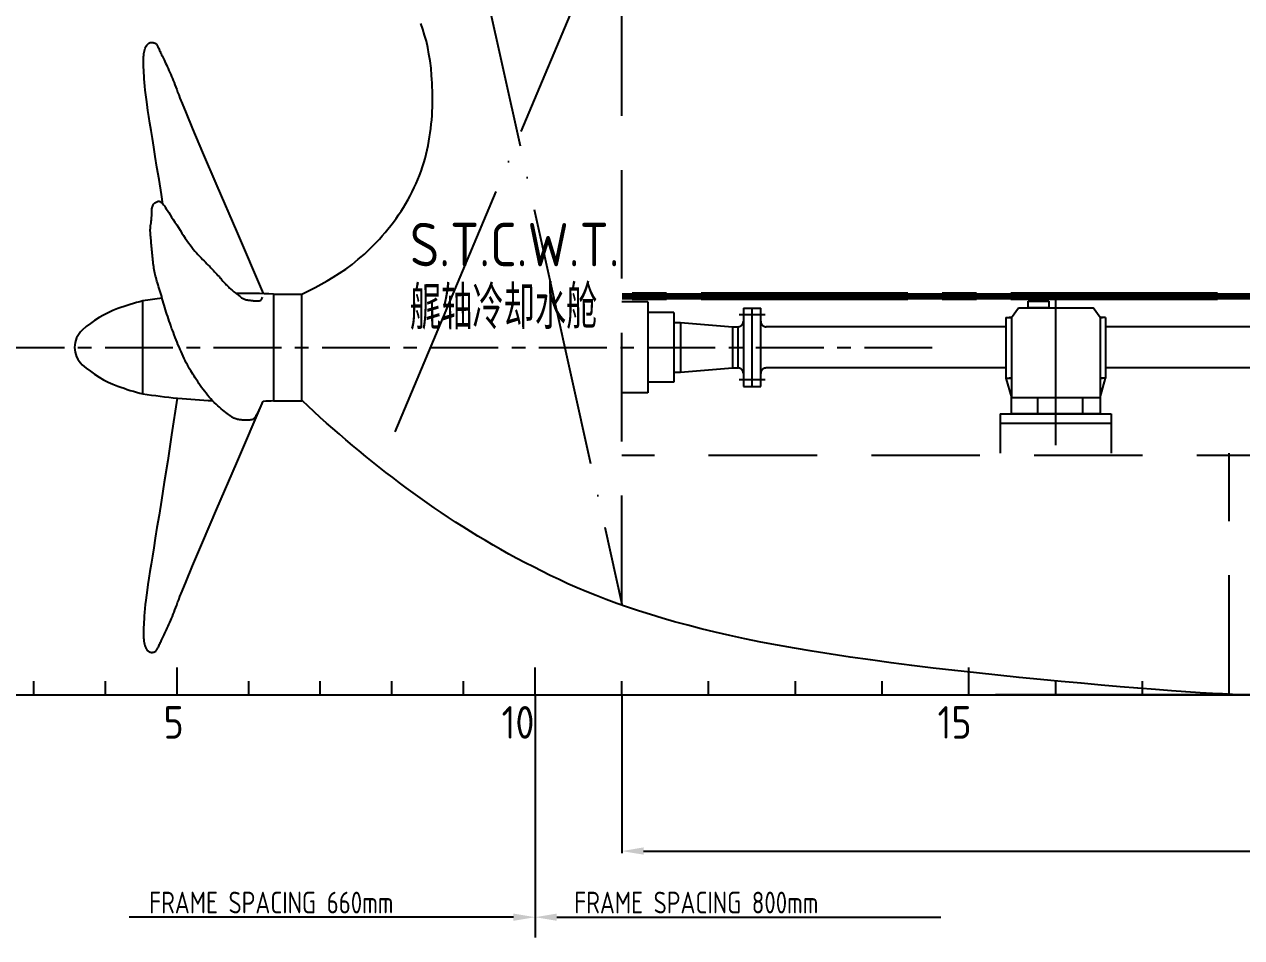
# Model space of a CAD drawing. Header units: millimetres. Extents: x -1838618 to -1600818, y -1770412 to -1553248.
# Drawn here: x -1824013 to -1812790, y -1665083 to -1656670 of the extents above; entities that cross this region are included whole.
import ezdxf

# ---------------------------------------------------------------- set-up
doc = ezdxf.new("R2010")
doc.units = ezdxf.units.MM
doc.header["$LTSCALE"] = 100
doc.header["$PDMODE"] = 35
for name, pattern in [('ACAD_ISO04W100', [30, 24, -3, 0, -3]), ('CENTER', [2, 1.25, -0.25, 0.25, -0.25]), ('CENTER2', [28.575, 19.05, -3.175, 3.175, -3.175]), ('DASHED', [0.75, 0.5, -0.25])]:
    doc.linetypes.add(name, pattern=pattern)
for name, color, linetype in [('412equipment', 6, 'Continuous'), ('413shaft', 210, 'Continuous'), ('bc', 7, 'Continuous'), ('bt', 7, 'Continuous')]:
    doc.layers.add(name, color=color, linetype=linetype)
doc.layers.add('415floorplate', color=230, linetype='Continuous', lineweight=50)
doc.styles.get("Standard").update_dxf_attribs({"font": 'gbenor.shx', "width": 0.9, "bigfont": 'gbcbig.shx'})
doc.dimstyles.new('ISO-25', dxfattribs={"dimtxt": 200, "dimasz": 200, "dimexe": 20, "dimexo": 0.625, "dimgap": 35, "dimtad": 1, "dimdec": 0, "dimtxsty": 'Standard', "dimcen": 2.5, "dimclrd": 2, "dimclre": 2, "dimclrt": 2, "dimadec": 0, "dimazin": 0, "dimtfac": 1, "dimtdec": 0, "dimtmove": 0, "dimatfit": 3, "dimfxl": 1, "dimarcsym": 0})

# ---------------------------------------------------------------- blocks, each defined once
blk = doc.blocks.new('A$C1CDF5388')
at = {"color": 2}
for p, q in [((686, 5676), (692, 5681)), ((692, 5681), (699, 5684)), ((699, 5684), (705, 5687)), ((705, 5687), (712, 5688)), ((712, 5688), (718, 5689)), ((718, 5689), (724, 5689)), ((724, 5689), (730, 5688)), ((730, 5688), (735, 5688)), ((735, 5688), (740, 5686)), ((740, 5686), (745, 5685)), ((745, 5685), (749, 5683)), ((749, 5683), (753, 5681)), ((753, 5681), (757, 5678)), ((644, 5553), (645, 5569)), ((645, 5569), (647, 5584)), ((647, 5584), (649, 5598)), ((649, 5598), (652, 5611)), ((652, 5611), (655, 5624)), ((655, 5624), (660, 5635)), ((660, 5635), (664, 5646)), ((664, 5646), (669, 5655)), ((669, 5655), (675, 5663)), ((675, 5663), (680, 5670)), ((680, 5670), (686, 5676)), ((757, 5678), (761, 5674)), ((761, 5674), (764, 5670)), ((764, 5670), (768, 5665)), ((768, 5665), (771, 5660)), ((771, 5660), (775, 5653)), ((775, 5653), (778, 5646)), ((778, 5646), (782, 5639)), ((782, 5639), (786, 5631)), ((786, 5631), (790, 5622)), ((790, 5622), (794, 5613)), ((794, 5613), (798, 5604)), ((798, 5604), (803, 5594)), ((803, 5594), (807, 5584)), ((807, 5584), (812, 5574)), ((812, 5574), (818, 5563)), ((643, 5536), (644, 5553)), ((643, 5518), (643, 5536)), ((643, 5499), (643, 5518)), ((644, 5478), (643, 5499)), ((644, 5455), (644, 5478)), ((645, 5432), (644, 5455)), ((818, 5563), (823, 5551)), ((823, 5551), (829, 5539)), ((829, 5539), (836, 5526)), ((836, 5526), (842, 5511)), ((842, 5511), (850, 5496)), ((850, 5496), (857, 5480)), ((857, 5480), (865, 5463)), ((865, 5463), (873, 5446)), ((647, 5406), (645, 5432)), ((648, 5378), (647, 5406)), ((650, 5348), (648, 5378)), ((653, 5316), (650, 5348)), ((873, 5446), (881, 5428)), ((881, 5428), (889, 5409)), ((889, 5409), (897, 5390)), ((897, 5390), (905, 5372)), ((905, 5372), (913, 5353)), ((913, 5353), (921, 5333)), ((656, 5280), (653, 5316)), ((660, 5242), (656, 5280)), ((665, 5201), (660, 5242)), ((921, 5333), (928, 5314)), ((928, 5314), (936, 5293)), ((936, 5293), (944, 5272)), ((944, 5272), (953, 5249)), ((953, 5249), (962, 5225)), ((671, 5156), (665, 5201)), ((678, 5108), (671, 5156)), ((962, 5225), (972, 5200)), ((972, 5200), (983, 5169)), ((983, 5169), (1004, 5118)), ((1004, 5118), (1041, 5029)), ((685, 5055), (678, 5108)), ((694, 4997), (685, 5055)), ((1041, 5029), (1102, 4883)), ((703, 4935), (694, 4997)), ((714, 4867), (703, 4935)), ((726, 4793), (714, 4867)), ((739, 4713), (726, 4793)), ((1102, 4883), (1195, 4663)), ((753, 4625), (739, 4713)), ((1195, 4663), (1328, 4351)), ((769, 4526), (753, 4625)), ((788, 4409), (769, 4526)), ((810, 4269), (788, 4409)), ((1328, 4351), (1510, 3927)), ((824, 4181), (810, 4269)), ((1510, 3927), (1759, 3346)), ((1858, 3342), (1858, 2347)), ((1858, 3342), (2121, 3342)), ((638, 2411), (638, 3282)), ((958, 2371), (906, 2030)), ((1510, 1762), (1759, 2343)), ((1858, 2347), (2121, 2347)), ((906, 2030), (869, 1790)), ((869, 1790), (837, 1588)), ((1328, 1338), (1510, 1762)), ((837, 1588), (810, 1420)), ((810, 1420), (788, 1280)), ((788, 1280), (769, 1163)), ((1195, 1026), (1328, 1338)), ((769, 1163), (753, 1064)), ((753, 1064), (739, 976)), ((1102, 806), (1195, 1026)), ((739, 976), (726, 896)), ((714, 822), (703, 754)), ((726, 896), (714, 822)), ((1041, 660), (1102, 806)), ((694, 692), (685, 634)), ((703, 754), (694, 692)), ((678, 581), (671, 533)), ((685, 634), (678, 581)), ((983, 520), (1004, 571)), ((1004, 571), (1041, 660)), ((665, 488), (660, 447)), ((671, 533), (665, 488)), ((953, 440), (962, 464)), ((962, 464), (972, 489)), ((972, 489), (983, 520)), ((650, 341), (648, 311)), ((653, 373), (650, 341)), ((656, 409), (653, 373)), ((660, 447), (656, 409)), ((913, 336), (921, 356)), ((921, 356), (928, 375)), ((928, 375), (936, 396)), ((936, 396), (944, 417)), ((944, 417), (953, 440)), ((645, 257), (644, 234)), ((644, 234), (644, 211)), ((647, 283), (645, 257)), ((648, 311), (647, 283)), ((865, 226), (873, 243)), ((873, 243), (881, 261)), ((881, 261), (889, 280)), ((889, 280), (897, 299)), ((897, 299), (905, 317)), ((905, 317), (913, 336)), ((644, 211), (643, 190)), ((643, 190), (643, 171)), ((643, 171), (643, 153)), ((643, 153), (644, 136)), ((644, 136), (645, 120)), ((645, 120), (647, 105)), ((807, 105), (812, 115)), ((812, 115), (818, 126)), ((818, 126), (823, 138)), ((823, 138), (829, 150)), ((829, 150), (836, 163)), ((836, 163), (842, 178)), ((842, 178), (850, 193)), ((850, 193), (857, 209)), ((857, 209), (865, 226)), ((647, 105), (649, 91)), ((649, 91), (652, 78)), ((652, 78), (655, 65)), ((655, 65), (660, 54)), ((660, 54), (664, 43)), ((664, 43), (669, 34)), ((669, 34), (675, 26)), ((675, 26), (680, 18)), ((680, 18), (686, 13)), ((686, 13), (692, 8)), ((692, 8), (699, 5)), ((699, 5), (705, 2)), ((705, 2), (712, 1)), ((712, 1), (718, 0)), ((718, 0), (724, 0)), ((724, 0), (730, 1)), ((730, 1), (735, 1)), ((735, 1), (740, 3)), ((740, 3), (745, 4)), ((745, 4), (749, 6)), ((749, 6), (753, 8)), ((753, 8), (757, 11)), ((757, 11), (761, 15)), ((761, 15), (764, 19)), ((764, 19), (768, 24)), ((768, 24), (771, 29)), ((771, 29), (775, 36)), ((775, 36), (778, 43)), ((778, 43), (782, 50)), ((782, 50), (786, 58)), ((786, 58), (790, 67)), ((790, 67), (794, 76)), ((794, 76), (798, 85)), ((798, 85), (803, 95)), ((803, 95), (807, 105))]:
    blk.add_line(p, q, dxfattribs=at)
blk.add_lwpolyline([(1729, 2278), (1728, 2276), (1725, 2269), (1721, 2259), (1715, 2247), (1708, 2233), (1700, 2219), (1693, 2206), (1684, 2194), (1677, 2185), (1669, 2178), (1661, 2173), (1653, 2170), (1645, 2168), (1637, 2167), (1629, 2166), (1620, 2166), (1611, 2166), (1602, 2166), (1593, 2166), (1583, 2166), (1574, 2167), (1564, 2167), (1555, 2168), (1546, 2168), (1538, 2169), (1529, 2171), (1521, 2172), (1513, 2175), (1505, 2177), (1496, 2181), (1487, 2185), (1478, 2189), (1468, 2195), (1458, 2202), (1447, 2209), (1436, 2217), (1423, 2227), (1411, 2237), (1397, 2248), (1383, 2259), (1368, 2272), (1352, 2286), (1337, 2300), (1320, 2315), (1304, 2331), (1288, 2347), (1272, 2364), (1256, 2381), (1241, 2399), (1227, 2417), (1213, 2435), (1199, 2453), (1186, 2471), (1173, 2490), (1161, 2508), (1149, 2525), (1138, 2543), (1127, 2560), (1116, 2577), (1105, 2593), (1095, 2610), (1084, 2627), (1074, 2645), (1064, 2663), (1054, 2682), (1043, 2701), (1033, 2721), (1023, 2741), (1013, 2762), (1003, 2783), (994, 2805), (984, 2826), (975, 2848), (965, 2871), (956, 2893), (947, 2915), (939, 2937), (930, 2960), (922, 2982), (914, 3004), (906, 3025), (898, 3047), (891, 3068), (883, 3090), (876, 3111), (869, 3132), (862, 3153), (856, 3174), (849, 3195), (843, 3216), (837, 3237), (831, 3257), (825, 3278), (819, 3298), (813, 3318), (807, 3337), (801, 3356), (795, 3375), (790, 3393), (784, 3411), (779, 3428), (774, 3445), (769, 3461), (764, 3477), (760, 3493), (756, 3508), (753, 3523), (749, 3538), (746, 3552), (744, 3567), (741, 3582), (739, 3596), (737, 3611), (735, 3626), (733, 3642), (731, 3657), (730, 3673), (728, 3688), (727, 3704), (725, 3720), (724, 3736), (722, 3751), (721, 3767), (719, 3783), (718, 3798), (716, 3813), (715, 3829), (714, 3844), (712, 3858), (711, 3873), (709, 3887), (708, 3901), (708, 3915), (707, 3929), (707, 3942), (708, 3956), (709, 3969), (710, 3981), (712, 3994), (714, 4007), (715, 4020), (717, 4032), (718, 4045), (719, 4058), (720, 4071), (720, 4085), (720, 4098), (720, 4111), (720, 4123), (721, 4135), (723, 4146), (725, 4156), (729, 4165), (733, 4173), (738, 4180), (744, 4187), (750, 4192), (756, 4196), (762, 4200), (768, 4203), (774, 4205), (779, 4207), (784, 4207), (789, 4207), (795, 4206), (800, 4204), (805, 4200), (811, 4196), (817, 4190), (823, 4183), (830, 4174), (838, 4163), (847, 4151), (856, 4137), (867, 4121), (879, 4103), (892, 4082), (906, 4060), (921, 4037), (937, 4012), (953, 3987), (969, 3961), (985, 3936), (1001, 3911), (1017, 3887), (1033, 3864), (1048, 3842), (1063, 3820), (1078, 3800), (1093, 3780), (1108, 3761), (1122, 3743), (1137, 3726), (1151, 3710), (1166, 3694), (1180, 3679), (1194, 3665), (1208, 3651), (1222, 3638), (1235, 3624), (1248, 3611), (1261, 3598), (1273, 3586), (1285, 3574), (1296, 3561), (1307, 3549), (1318, 3538), (1328, 3526), (1338, 3515), (1348, 3504), (1357, 3493), (1367, 3483), (1375, 3473), (1384, 3463), (1392, 3454), (1400, 3445), (1408, 3436), (1416, 3428), (1424, 3420), (1432, 3413), (1439, 3405), (1447, 3398), (1455, 3391), (1463, 3384), (1471, 3377), (1479, 3370), (1487, 3363), (1496, 3356), (1504, 3350), (1512, 3343), (1521, 3337), (1529, 3330), (1537, 3324), (1544, 3319), (1552, 3313), (1559, 3308), (1567, 3304), (1574, 3300), (1581, 3296), (1587, 3293), (1594, 3291), (1600, 3289), (1606, 3288), (1613, 3287), (1619, 3286), (1626, 3285), (1633, 3284), (1640, 3284), (1647, 3283), (1655, 3282), (1663, 3281), (1671, 3279), (1680, 3279), (1688, 3278), (1697, 3278), (1706, 3278), (1715, 3279), (1723, 3280), (1731, 3282), (1738, 3286), (1744, 3291), (1749, 3297), (1752, 3304), (1753, 3314)], dxfattribs=at)
blk.add_lwpolyline([(638, 3278, 0.029248), (404, 3206, 0.094102), (72, 3006, 0.213134), (0, 2844, 0.213134), (72, 2683, 0.094102), (404, 2483, 0.029248), (638, 2411, 0.03817)], format="xyb", dxfattribs=at)
for centre, start, end in [((1571, -2858), 96.9781, 98.646), ((1571, -2858), 87.349, 90.6053), ((1571, 8547), 261.354, 267.3837), ((1571, 8547), 271.7344, 272.651)]:
    blk.add_arc(centre, 6206, start, end, dxfattribs=at)
blk = doc.blocks.new('*D70')
at = {"color": 2, "lineweight": -2, "transparency": 16777216}
for p, q in [((-1818504, -1662846), (-1818504, -1664306)), ((-1800104, -1662847), (-1800104, -1664306)), ((-1818304, -1664286), (-1800304, -1664286))]:
    blk.add_line(p, q, dxfattribs=at)
at = {"color": 2, "transparency": 16777216}
for points in [[(-1818304, -1664252), (-1818304, -1664319), (-1818504, -1664286)], [(-1800304, -1664252), (-1800304, -1664319), (-1800104, -1664286)]]:
    blk.add_solid(points, dxfattribs=at)
at = {"layer": 'Defpoints', "color": 0, "transparency": 16777216}
for p in [(-1818504, -1662845), (-1800104, -1662846), (-1800104, -1664286)]:
    blk.add_point(p, dxfattribs=at)
at = {"color": 2, "transparency": 16777216, "insert": (-1809304, -1664151), "char_height": 200, "attachment_point": 5}
blk.add_mtext('18400', dxfattribs=at)
blk = doc.blocks.new('COORD')
at = {"color": 4}
for p, q in [((3300, 0), (3300, 250)), ((6600, 0), (6600, 250)), ((10600, 0), (10600, 250)), ((1980, 0), (1980, 125)), ((2640, 0), (2640, 125)), ((3960, 0), (3960, 125)), ((4620, 0), (4620, 125)), ((5280, 0), (5280, 125)), ((5940, 0), (5940, 125)), ((6600, 0), (6600, 125)), ((7400, 0), (7400, 125)), ((8200, 0), (8200, 125)), ((9000, 0), (9000, 125)), ((9800, 0), (9800, 125)), ((10600, 0), (10600, 125)), ((11400, 0), (11400, 125)), ((12200, 0), (12200, 125)), ((13000, 0), (13000, 125)), ((-3960, 0), (177600, 0))]:
    blk.add_line(p, q, dxfattribs=at)
for s, p in [('5', (3175, -405)), ('10', (6291, -405)), ('15', (10310, -405))]:
    blk.add_text(s, height=300, dxfattribs=at).set_placement(p)

msp = doc.modelspace()

# ---------------------------------------------------------------- linework, layer by layer
at = {"color": 9, "linetype": 'ACAD_ISO04W100'}
for p, q in [((-1818504.3, -1655445.3), (-1820735.7, -1660752.2)), ((-1819964.3, -1655445.3), (-1818504.3, -1662011.3))]:
    msp.add_line(p, q, dxfattribs=at)
at = {"color": 1, "linetype": 'CENTER2'}
for p, q in [((-1814504.3, -1660547.4), (-1814504.3, -1659147)), ((-1814964.3, -1659369.9), (-1814913.6, -1659369.9)), ((-1814964.3, -1659369.9), (-1814964.3, -1659928.2)), ((-1814913.6, -1659369.9), (-1814934.5, -1659369.9)), ((-1814913.6, -1659369.9), (-1814848.6, -1659281.2)), ((-1814913.6, -1659369.9), (-1814913.6, -1660106.7)), ((-1814848.6, -1659281.2), (-1814159.9, -1659281.2)), ((-1814095, -1659369.9), (-1814159.9, -1659281.2)), ((-1814095, -1659369.9), (-1814095, -1660106.7)), ((-1814095, -1659369.9), (-1814074, -1659369.9)), ((-1814044.3, -1659369.9), (-1814095, -1659369.9)), ((-1814044.3, -1659369.9), (-1814044.3, -1659928.2)), ((-1814964.3, -1659928.2), (-1814913.6, -1660106.7)), ((-1814964.3, -1659928.2), (-1814913.6, -1659928.2)), ((-1814913.6, -1659928.2), (-1814934.5, -1659928.2)), ((-1814095, -1660106.7), (-1814044.3, -1659928.2)), ((-1814044.3, -1659928.2), (-1814095, -1659928.2)), ((-1814095, -1659928.2), (-1814074, -1659928.2)), ((-1814913.6, -1660106.7), (-1814095, -1660106.7)), ((-1815016.3, -1660257.6), (-1813992.2, -1660257.6)), ((-1815016.3, -1660257.6), (-1815016.3, -1660620.3)), ((-1813992.2, -1660257.6), (-1813992.2, -1660620.3)), ((-1815016.3, -1660342.8), (-1813992.2, -1660342.8))]:
    msp.add_line(p, q, dxfattribs=at)
at = {"color": 6}
for p, q in [((-1821454.3, -1660132.1), (-1821454.3, -1659153.8)), ((-1653484.3, -1662845.3), (-1815059.1, -1662845.3))]:
    msp.add_line(p, q, dxfattribs=at)
at = {"color": 6, "ltscale": 1300}
msp.add_line((-1821454.3, -1660132.1), (-1821454.3, -1659153.8), dxfattribs=at)
at = {"color": 1, "linetype": 'CENTER2', "ltscale": 2}
for p, q in [((-1817184.3, -1659345.3), (-1817424.3, -1659345.3)), ((-1817184.3, -1659945.3), (-1817424.3, -1659945.3))]:
    msp.add_line(p, q, dxfattribs=at)
at = {"color": 1, "linetype": 'CENTER', "ltscale": 5}
msp.add_line((-1825268.4, -1659645.3), (-1815556.2, -1659645.3), dxfattribs=at)
at = {"color": 2}
for p, q in [((-1829864.3, -1662845.3), (-1648304.3, -1662845.3)), ((-1819304.3, -1662845.3), (-1819304.3, -1665083.3)), ((-1819504.3, -1664895.1), (-1823045.4, -1664895.1)), ((-1819104.3, -1664895.1), (-1815563.1, -1664895.1))]:
    msp.add_line(p, q, dxfattribs=at)
at = {"color": 6, "ltscale": 1300}
for points in [[(-1821454.3, -1659153.8), (-1821437.5, -1659145.7), (-1821437.5, -1659145.7), (-1821386.1, -1659120.7), (-1821332.1, -1659093.6), (-1821276.8, -1659063.3), (-1821276.8, -1659063.3), (-1821221.4, -1659033), (-1821164.5, -1658999.5), (-1821107.2, -1658961.6), (-1821107.2, -1658961.6), (-1821049.9, -1658923.8), (-1820992.2, -1658881.6), (-1820935.1, -1658834.1), (-1820935.1, -1658834.1), (-1820906.5, -1658810.3), (-1820878.1, -1658785.2), (-1820850, -1658758.8), (-1820850, -1658758.8), (-1820821.9, -1658732.5), (-1820794.1, -1658704.9), (-1820766.9, -1658676.1), (-1820766.9, -1658676.1), (-1820739.6, -1658647.4), (-1820712.9, -1658617.5), (-1820686.8, -1658586.7), (-1820686.8, -1658586.7), (-1820660.7, -1658555.8), (-1820635.3, -1658523.9), (-1820610.8, -1658491.1), (-1820610.8, -1658491.1), (-1820586.3, -1658458.2), (-1820562.7, -1658424.5), (-1820540.1, -1658390), (-1820540.1, -1658390), (-1820517.5, -1658355.4), (-1820495.9, -1658320.1), (-1820475.6, -1658284.1), (-1820475.6, -1658284.1), (-1820455.3, -1658248.1), (-1820436.2, -1658211.3), (-1820418.5, -1658174), (-1820418.5, -1658174), (-1820400.8, -1658136.7), (-1820384.5, -1658098.8), (-1820369.8, -1658060.5), (-1820369.8, -1658060.5), (-1820355, -1658022.1), (-1820341.9, -1657983.3), (-1820330.3, -1657944.1), (-1820330.3, -1657944.1), (-1820318.6, -1657905), (-1820308.4, -1657865.6), (-1820299.5, -1657826), (-1820299.5, -1657826), (-1820290.7, -1657786.5), (-1820283.2, -1657746.8), (-1820276.9, -1657707.2), (-1820276.9, -1657707.2), (-1820270.6, -1657667.6), (-1820265.5, -1657628.1), (-1820261.5, -1657588.8), (-1820261.5, -1657588.8), (-1820257.5, -1657549.5), (-1820254.6, -1657510.5), (-1820252.7, -1657471.8), (-1820252.7, -1657471.8), (-1820250.7, -1657433.2), (-1820249.8, -1657395), (-1820249.7, -1657357.4), (-1820249.7, -1657357.4), (-1820249.6, -1657319.8), (-1820250.3, -1657282.8), (-1820251.8, -1657246.6), (-1820251.8, -1657246.6), (-1820253.3, -1657210.4), (-1820255.5, -1657175), (-1820258.3, -1657140.5), (-1820258.3, -1657140.5), (-1820263.9, -1657071.6), (-1820271.9, -1657006.5), (-1820282.5, -1656944.9), (-1820282.5, -1656944.9), (-1820293.1, -1656883.3), (-1820306.4, -1656825.2), (-1820322.4, -1656770.1), (-1820322.4, -1656770.1), (-1820338.5, -1656715), (-1820357.3, -1656663.1)], [(-1812765.5, -1662845.3), (-1812807.3, -1662845.3), (-1812876.2, -1662842.9), (-1812967.6, -1662838.2), (-1812967.6, -1662838.2), (-1813059, -1662833.4), (-1813172.9, -1662826.5), (-1813304.5, -1662817.4), (-1813304.5, -1662817.4), (-1813436.1, -1662808.4), (-1813585.4, -1662797.3), (-1813747.8, -1662784.3), (-1813747.8, -1662784.3), (-1813910.2, -1662771.3), (-1814085.7, -1662756.4), (-1814269.4, -1662739.8), (-1814269.4, -1662739.8), (-1814453.2, -1662723.3), (-1814645.3, -1662705), (-1814841, -1662685.3), (-1814841, -1662685.3), (-1815036.8, -1662665.6), (-1815236.2, -1662644.3), (-1815434.5, -1662621.8), (-1815434.5, -1662621.8), (-1815632.8, -1662599.3), (-1815830, -1662575.4), (-1816021.4, -1662550.5), (-1816021.4, -1662550.5), (-1816212.8, -1662525.5), (-1816398.5, -1662499.5), (-1816573.7, -1662472.5), (-1816573.7, -1662472.5), (-1816748.8, -1662445.5), (-1816913.5, -1662417.6), (-1817068.8, -1662388.8), (-1817068.8, -1662388.8), (-1817224.1, -1662360.1), (-1817369.9, -1662330.4), (-1817507.5, -1662299.9), (-1817507.5, -1662299.9), (-1817645.1, -1662269.4), (-1817774.3, -1662238.1), (-1817896.3, -1662206), (-1817896.3, -1662206), (-1818018.3, -1662173.8), (-1818133.1, -1662140.9), (-1818241.8, -1662107.2), (-1818241.8, -1662107.2), (-1818350.4, -1662073.5), (-1818452.9, -1662039), (-1818550.3, -1662003.8), (-1818550.3, -1662003.8), (-1818647.8, -1661968.6), (-1818740.1, -1661932.7), (-1818828.5, -1661896.1), (-1818828.5, -1661896.1), (-1818917, -1661859.5), (-1819001.4, -1661822.3), (-1819082.9, -1661784.3), (-1819082.9, -1661784.3), (-1819164.5, -1661746.4), (-1819243.2, -1661707.8), (-1819320, -1661668.6), (-1819320, -1661668.6), (-1819396.9, -1661629.4), (-1819472, -1661589.6), (-1819545.4, -1661549.2), (-1819545.4, -1661549.2), (-1819618.9, -1661508.8), (-1819690.8, -1661467.7), (-1819761.3, -1661426), (-1819761.3, -1661426), (-1819831.8, -1661384.3), (-1819900.9, -1661341.9), (-1819968.9, -1661298.9), (-1819968.9, -1661298.9), (-1820036.8, -1661255.8), (-1820103.6, -1661212.1), (-1820169.4, -1661167.6), (-1820169.4, -1661167.6), (-1820235.2, -1661123.2), (-1820300, -1661078), (-1820364.1, -1661032.2), (-1820364.1, -1661032.2), (-1820428.1, -1660986.3), (-1820491.5, -1660939.7), (-1820554.2, -1660892.3), (-1820554.2, -1660892.3), (-1820617, -1660845), (-1820679.2, -1660796.8), (-1820741.1, -1660748), (-1820741.1, -1660748), (-1820802.9, -1660699.1), (-1820864.5, -1660649.4), (-1820925.9, -1660598.9), (-1820925.9, -1660598.9), (-1820987.3, -1660548.5), (-1821048.5, -1660497.2), (-1821108.7, -1660445.6), (-1821108.7, -1660445.6), (-1821168.9, -1660394), (-1821228, -1660342.2), (-1821285.1, -1660290.6), (-1821285.1, -1660290.6), (-1821342.2, -1660238.9), (-1821397.3, -1660187.5), (-1821449.5, -1660136.8), (-1821449.5, -1660136.8), (-1821454.3, -1660132.1)]]:
    msp.add_lwpolyline(points, dxfattribs=at)
at = {"color": 1, "linetype": 'CENTER2'}
for points in [[(-1814568.6, -1659281.2), (-1814757.9, -1659281.2), (-1814757.9, -1659218.2), (-1814568.6, -1659218.2)], [(-1814913.6, -1660106.7), (-1814095, -1660106.7), (-1814095, -1660257.6), (-1814913.6, -1660257.6)]]:
    msp.add_lwpolyline(points, close=True, dxfattribs=at)
msp.add_lwpolyline([(-1814257.9, -1660106.7), (-1814257.9, -1660257.6), (-1814670.6, -1660257.6), (-1814670.6, -1660106.7)], dxfattribs=at)
at = {"color": 2}
for points in [[(-1819504.3, -1664861.7), (-1819504.3, -1664928.4), (-1819304.3, -1664895.1)], [(-1819104.3, -1664861.7), (-1819104.3, -1664928.4), (-1819304.3, -1664895.1)]]:
    msp.add_solid(points, dxfattribs=at)
at = {"layer": '413shaft', "color": 1, "linetype": 'CENTER2', "ltscale": 2}
for p, q in [((-1818264.3, -1659225.3), (-1818504.3, -1659225.3)), ((-1818264.3, -1659225.3), (-1818264.3, -1660065.3)), ((-1818024.3, -1659325.3), (-1818264.3, -1659325.3)), ((-1818024.3, -1659325.3), (-1818024.3, -1659965.3)), ((-1817384.3, -1659285.3), (-1817224.3, -1659285.3)), ((-1817384.3, -1659285.3), (-1817384.3, -1660005.3)), ((-1817304.3, -1660005.3), (-1817304.3, -1659285.3)), ((-1817224.3, -1660005.3), (-1817224.3, -1659285.3)), ((-1818024.3, -1659415.3), (-1817964.3, -1659415.3)), ((-1817964.3, -1659415.3), (-1817484.3, -1659455.3)), ((-1817964.3, -1659415.3), (-1817964.3, -1659875.3)), ((-1817484.3, -1659455.3), (-1817434.3, -1659455.3)), ((-1817484.3, -1659455.3), (-1817484.3, -1659835.3)), ((-1817434.3, -1659455.3), (-1817434.3, -1659835.3)), ((-1814964.4, -1659455.3), (-1817174.3, -1659455.3)), ((-1810284.3, -1659455.3), (-1814044.4, -1659455.3)), ((-1818024.3, -1659875.3), (-1817964.3, -1659875.3)), ((-1817964.3, -1659875.3), (-1817484.3, -1659835.3)), ((-1817484.3, -1659835.3), (-1817434.3, -1659835.3)), ((-1814964.4, -1659835.3), (-1817174.3, -1659835.3)), ((-1810284.3, -1659835.3), (-1814044.4, -1659835.3)), ((-1818024.3, -1659965.3), (-1818264.3, -1659965.3)), ((-1817384.3, -1660005.3), (-1817224.3, -1660005.3)), ((-1818264.3, -1660065.3), (-1818504.3, -1660065.3))]:
    msp.add_line(p, q, dxfattribs=at)
for centre, start, end in [((-1817434.3, -1659405.3), 270, 0), ((-1817174.3, -1659405.3), 180, 270), ((-1817434.3, -1659885.3), 0, 90), ((-1817174.3, -1659885.3), 90, 180)]:
    msp.add_arc(centre, 50, start, end, dxfattribs=at)
at = {"layer": '415floorplate', "color": 1, "linetype": 'CENTER2', "lineweight": -3}
for p, q in [((-1810154.3, -1659145.3), (-1818504.3, -1659145.3)), ((-1810154.3, -1659202.8), (-1818504.3, -1659205.3))]:
    msp.add_line(p, q, dxfattribs=at)
at = {"layer": '415floorplate', "color": 1, "linetype": 'CENTER2', "lineweight": -3, "ltscale": 2, "const_width": 60}
msp.add_lwpolyline([(-1810154.3, -1659175.3), (-1818504.3, -1659175.3)], dxfattribs=at)
at = {"layer": 'bc', "color": 6}
for points in [[(-1821454.3, -1659153.8), (-1821437.5, -1659145.7), (-1821437.5, -1659145.7), (-1821386.1, -1659120.7), (-1821332.1, -1659093.6), (-1821276.8, -1659063.3), (-1821276.8, -1659063.3), (-1821221.4, -1659033), (-1821164.5, -1658999.5), (-1821107.2, -1658961.6), (-1821107.2, -1658961.6), (-1821049.9, -1658923.8), (-1820992.2, -1658881.6), (-1820935.1, -1658834.1), (-1820935.1, -1658834.1), (-1820906.5, -1658810.3), (-1820878.1, -1658785.2), (-1820850, -1658758.8), (-1820850, -1658758.8), (-1820821.9, -1658732.5), (-1820794.1, -1658704.9), (-1820766.9, -1658676.1), (-1820766.9, -1658676.1), (-1820739.6, -1658647.4), (-1820712.9, -1658617.5), (-1820686.8, -1658586.7), (-1820686.8, -1658586.7), (-1820660.7, -1658555.8), (-1820635.3, -1658523.9), (-1820610.8, -1658491.1), (-1820610.8, -1658491.1), (-1820586.3, -1658458.2), (-1820562.7, -1658424.5), (-1820540.1, -1658390), (-1820540.1, -1658390), (-1820517.5, -1658355.4), (-1820495.9, -1658320.1), (-1820475.6, -1658284.1), (-1820475.6, -1658284.1), (-1820455.3, -1658248.1), (-1820436.2, -1658211.3), (-1820418.5, -1658174), (-1820418.5, -1658174), (-1820400.8, -1658136.7), (-1820384.5, -1658098.8), (-1820369.8, -1658060.5), (-1820369.8, -1658060.5), (-1820355, -1658022.1), (-1820341.9, -1657983.3), (-1820330.3, -1657944.1), (-1820330.3, -1657944.1), (-1820318.6, -1657905), (-1820308.4, -1657865.6), (-1820299.5, -1657826), (-1820299.5, -1657826), (-1820290.7, -1657786.5), (-1820283.2, -1657746.8), (-1820276.9, -1657707.2), (-1820276.9, -1657707.2), (-1820270.6, -1657667.6), (-1820265.5, -1657628.1), (-1820261.5, -1657588.8), (-1820261.5, -1657588.8), (-1820257.5, -1657549.5), (-1820254.6, -1657510.5), (-1820252.7, -1657471.8), (-1820252.7, -1657471.8), (-1820250.7, -1657433.2), (-1820249.8, -1657395), (-1820249.7, -1657357.4), (-1820249.7, -1657357.4), (-1820249.6, -1657319.8), (-1820250.3, -1657282.8), (-1820251.8, -1657246.6), (-1820251.8, -1657246.6), (-1820253.3, -1657210.4), (-1820255.5, -1657175), (-1820258.3, -1657140.5), (-1820258.3, -1657140.5), (-1820263.9, -1657071.6), (-1820271.9, -1657006.5), (-1820282.5, -1656944.9), (-1820282.5, -1656944.9), (-1820293.1, -1656883.3), (-1820306.4, -1656825.2), (-1820322.4, -1656770.1), (-1820322.4, -1656770.1), (-1820338.5, -1656715), (-1820357.3, -1656663.1)], [(-1812765.5, -1662845.3), (-1812807.3, -1662845.3), (-1812876.2, -1662842.9), (-1812967.6, -1662838.2), (-1812967.6, -1662838.2), (-1813059, -1662833.4), (-1813172.9, -1662826.5), (-1813304.5, -1662817.4), (-1813304.5, -1662817.4), (-1813436.1, -1662808.4), (-1813585.4, -1662797.3), (-1813747.8, -1662784.3), (-1813747.8, -1662784.3), (-1813910.2, -1662771.3), (-1814085.7, -1662756.4), (-1814269.4, -1662739.8), (-1814269.4, -1662739.8), (-1814453.2, -1662723.3), (-1814645.3, -1662705), (-1814841, -1662685.3), (-1814841, -1662685.3), (-1815036.8, -1662665.6), (-1815236.2, -1662644.3), (-1815434.5, -1662621.8), (-1815434.5, -1662621.8), (-1815632.8, -1662599.3), (-1815830, -1662575.4), (-1816021.4, -1662550.5), (-1816021.4, -1662550.5), (-1816212.8, -1662525.5), (-1816398.5, -1662499.5), (-1816573.7, -1662472.5), (-1816573.7, -1662472.5), (-1816748.8, -1662445.5), (-1816913.5, -1662417.6), (-1817068.8, -1662388.8), (-1817068.8, -1662388.8), (-1817224.1, -1662360.1), (-1817369.9, -1662330.4), (-1817507.5, -1662299.9), (-1817507.5, -1662299.9), (-1817645.1, -1662269.4), (-1817774.3, -1662238.1), (-1817896.3, -1662206), (-1817896.3, -1662206), (-1818018.3, -1662173.8), (-1818133.1, -1662140.9), (-1818241.8, -1662107.2), (-1818241.8, -1662107.2), (-1818350.4, -1662073.5), (-1818452.9, -1662039), (-1818550.3, -1662003.8), (-1818550.3, -1662003.8), (-1818647.8, -1661968.6), (-1818740.1, -1661932.7), (-1818828.5, -1661896.1), (-1818828.5, -1661896.1), (-1818917, -1661859.5), (-1819001.4, -1661822.3), (-1819082.9, -1661784.3), (-1819082.9, -1661784.3), (-1819164.5, -1661746.4), (-1819243.2, -1661707.8), (-1819320, -1661668.6), (-1819320, -1661668.6), (-1819396.9, -1661629.4), (-1819472, -1661589.6), (-1819545.4, -1661549.2), (-1819545.4, -1661549.2), (-1819618.9, -1661508.8), (-1819690.8, -1661467.7), (-1819761.3, -1661426), (-1819761.3, -1661426), (-1819831.8, -1661384.3), (-1819900.9, -1661341.9), (-1819968.9, -1661298.9), (-1819968.9, -1661298.9), (-1820036.8, -1661255.8), (-1820103.6, -1661212.1), (-1820169.4, -1661167.6), (-1820169.4, -1661167.6), (-1820235.2, -1661123.2), (-1820300, -1661078), (-1820364.1, -1661032.2), (-1820364.1, -1661032.2), (-1820428.1, -1660986.3), (-1820491.5, -1660939.7), (-1820554.2, -1660892.3), (-1820554.2, -1660892.3), (-1820617, -1660845), (-1820679.2, -1660796.8), (-1820741.1, -1660748), (-1820741.1, -1660748), (-1820802.9, -1660699.1), (-1820864.5, -1660649.4), (-1820925.9, -1660598.9), (-1820925.9, -1660598.9), (-1820987.3, -1660548.5), (-1821048.5, -1660497.2), (-1821108.7, -1660445.6), (-1821108.7, -1660445.6), (-1821168.9, -1660394), (-1821228, -1660342.2), (-1821285.1, -1660290.6), (-1821285.1, -1660290.6), (-1821342.2, -1660238.9), (-1821397.3, -1660187.5), (-1821449.5, -1660136.8), (-1821449.5, -1660136.8), (-1821454.3, -1660132.1)]]:
    msp.add_lwpolyline(points, dxfattribs=at)
at = {"layer": 'bt', "color": 5, "linetype": 'DASHED', "ltscale": 20}
for p, q in [((-1818504.3, -1662011.3), (-1818504.3, -1655445.3)), ((-1801704.3, -1660640.3), (-1818504.3, -1660640.3)), ((-1812904.3, -1662745.3), (-1812904.3, -1660620.3))]:
    msp.add_line(p, q, dxfattribs=at)

# ---------------------------------------------------------------- block references
at = {"xscale": 0.9878305848687887, "yscale": 0.9878305848687887, "zscale": 0.9878305848320954}
msp.add_blockref('A$C1CDF5388', (-1823549.9, -1662455.2), dxfattribs=at)
at = {"layer": '412equipment', "color": 7}
msp.add_blockref('COORD', (-1825904.3, -1662845.3), dxfattribs=at)

# ---------------------------------------------------------------- texts
at = {"color": 2}
msp.add_text('S.T.C.W.T.', height=400, dxfattribs=at).set_placement((-1820457.8, -1658898.2))
msp.add_text('艉轴冷却水舱', height=400, rotation=0.30879, dxfattribs=at).set_placement((-1820457.8, -1659482.9))
at = {"color": 2, "width": 0.9}
for s, p in [('FRAME SPACING 660mm', (-1822862.4, -1664860.1)), ('FRAME SPACING 800mm', (-1818943.3, -1664860.1))]:
    msp.add_text(s, height=200, dxfattribs=at).set_placement(p)

# ---------------------------------------------------------------- dimensions: what is measured, and where the dimension line sits
dim = msp.add_linear_dim(base=(-1800104.3, -1664285.6), p1=(-1818504.3, -1662845.3), p2=(-1800104.3, -1662846), dimstyle='ISO-25')
dim.commit()
dim.dimension.update_dxf_attribs({"geometry": '*D70', "text_midpoint": (-1809304.3, -1664150.6)})

doc.saveas('drawing.dxf')
